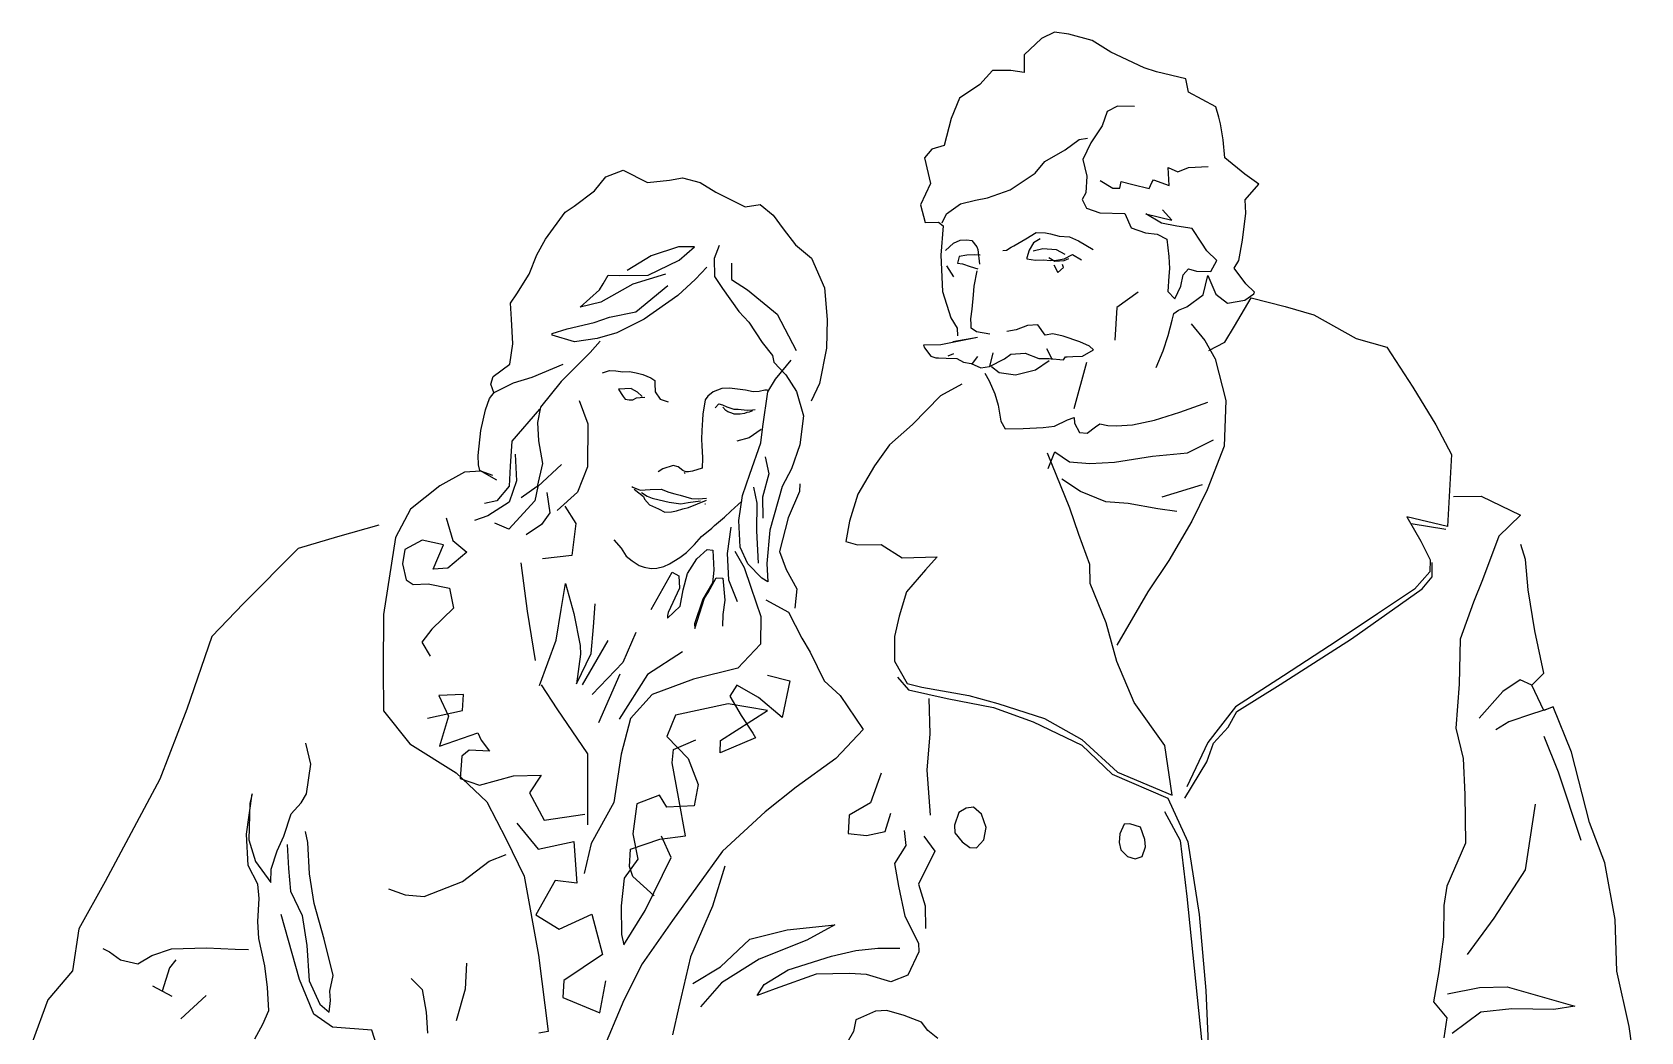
# Model space of a CAD drawing. Extents: x 381.4 to 392, y 157 to 175.7.
# Drawn here: x 381.44 to 391.89, y 169.18 to 175.67 of the extents above; entities that cross this region are included whole.
import ezdxf

# ---------------------------------------------------------------- set-up
doc = ezdxf.new("R2010")
doc.units = 0
doc.header["$LTSCALE"] = 12
doc.header["$MEASUREMENT"] = 0
doc.layers.get('0').update_dxf_attribs({"linetype": 'CONTINUOUS'})

# ---------------------------------------------------------------- blocks, each defined once
blk = doc.blocks.new('PEOPLE3')
for p, q in [((0.1132, 1.7929), (0.1018, 1.7824)), ((0.1216, 1.7971), (0.1132, 1.7929)), ((0.1309, 1.7958), (0.1216, 1.7971)), ((0.146, 1.7916), (0.1309, 1.7958)), ((0.1582, 1.784), (0.146, 1.7916)), ((0.1018, 1.7824), (0.1019, 1.7708)), ((0.1798, 1.774), (0.1582, 1.784)), ((0.0813, 1.7722), (0.0731, 1.7631)), ((0.0932, 1.7721), (0.0813, 1.7722)), ((0.1019, 1.7708), (0.0932, 1.7721)), ((0.1878, 1.7714), (0.1798, 1.774)), ((0.2068, 1.7667), (0.1878, 1.7714)), ((0.2085, 1.7581), (0.2068, 1.7667)), ((0.0731, 1.7631), (0.0599, 1.7543)), ((0.2263, 1.7486), (0.2085, 1.7581)), ((0.0599, 1.7543), (0.0544, 1.7411)), ((0.1557, 1.7455), (0.1525, 1.7362)), ((0.1624, 1.7491), (0.1557, 1.7455)), ((0.1736, 1.7489), (0.1624, 1.7491)), ((0.2284, 1.7418), (0.2263, 1.7486)), ((0.0544, 1.7411), (0.0498, 1.7236)), ((0.1525, 1.7362), (0.1451, 1.7252)), ((0.2294, 1.7376), (0.2284, 1.7418)), ((0.2311, 1.7271), (0.2294, 1.7376)), ((0.1285, 1.7206), (0.1375, 1.7273)), ((0.1375, 1.7273), (0.143, 1.7283)), ((0.1451, 1.7252), (0.14, 1.7145)), ((0.2322, 1.7154), (0.2311, 1.7271)), ((0.0418, 1.7212), (0.0371, 1.7155)), ((0.0371, 1.7155), (0.0411, 1.6989)), ((0.0498, 1.7236), (0.0418, 1.7212)), ((0.1152, 1.7132), (0.1285, 1.7206)), ((0.14, 1.7145), (0.1425, 1.7035)), ((0.2452, 1.7049), (0.2322, 1.7154)), ((-0.1698, 1.7031), (-0.1586, 1.7074)), ((-0.1586, 1.7074), (-0.1429, 1.6995)), ((0.0927, 1.6948), (0.1089, 1.7055)), ((0.1089, 1.7055), (0.1152, 1.7132)), ((0.1425, 1.7035), (0.1418, 1.6928)), ((0.196, 1.6975), (0.1954, 1.7092)), ((0.1954, 1.7092), (0.2017, 1.7065)), ((0.2017, 1.7065), (0.2085, 1.7093)), ((0.2085, 1.7093), (0.2214, 1.7099)), ((0.2542, 1.6985), (0.2452, 1.7049)), ((-0.1904, 1.6842), (-0.1773, 1.694)), ((-0.1773, 1.694), (-0.1698, 1.7031)), ((-0.1429, 1.6995), (-0.1286, 1.7009)), ((-0.1286, 1.7009), (-0.12, 1.7026)), ((-0.12, 1.7026), (-0.1087, 1.6994)), ((-0.1087, 1.6994), (-0.0985, 1.6931)), ((-0.0985, 1.6931), (-0.0794, 1.6836)), ((0.0411, 1.6989), (0.0344, 1.6849)), ((0.0781, 1.6896), (0.0927, 1.6948)), ((0.1418, 1.6928), (0.1395, 1.6885)), ((0.1513, 1.7007), (0.1595, 1.6957)), ((0.1595, 1.6957), (0.1639, 1.6959)), ((0.1639, 1.6959), (0.1649, 1.7002)), ((0.1649, 1.7002), (0.1724, 1.6981)), ((0.1724, 1.6981), (0.183, 1.6956)), ((0.183, 1.6956), (0.1848, 1.6994)), ((0.1848, 1.6994), (0.1859, 1.7012)), ((0.1859, 1.7012), (0.196, 1.6975)), ((0.2455, 1.6882), (0.2542, 1.6985)), ((-0.1964, 1.6802), (-0.1904, 1.6842)), ((-0.0794, 1.6836), (-0.0696, 1.6853)), ((-0.0696, 1.6853), (-0.0613, 1.6783)), ((0.0344, 1.6849), (0.0375, 1.6734)), ((0.0513, 1.6791), (0.0604, 1.6857)), ((0.0604, 1.6857), (0.0702, 1.688)), ((0.0702, 1.688), (0.0781, 1.6896)), ((0.1395, 1.6885), (0.1423, 1.6829)), ((0.1423, 1.6829), (0.1511, 1.6797)), ((0.2459, 1.6795), (0.2455, 1.6882)), ((-0.2091, 1.6627), (-0.1964, 1.6802)), ((-0.0613, 1.6783), (-0.0547, 1.6693)), ((0.0375, 1.6734), (0.0461, 1.6738)), ((0.0461, 1.6738), (0.0493, 1.6713)), ((0.0486, 1.6733), (0.0513, 1.6791)), ((0.1511, 1.6797), (0.1672, 1.6793)), ((0.1672, 1.6793), (0.1714, 1.6701)), ((0.191, 1.673), (0.1808, 1.6792)), ((0.1808, 1.6792), (0.1978, 1.6751)), ((0.2011, 1.6711), (0.191, 1.673)), ((0.1978, 1.6751), (0.1918, 1.6817)), ((0.2436, 1.6621), (0.2459, 1.6795)), ((-0.2148, 1.6525), (-0.2091, 1.6627)), ((-0.0547, 1.6693), (-0.0467, 1.6591)), ((0.0493, 1.6713), (0.0478, 1.6522)), ((0.056, 1.66), (0.0603, 1.662)), ((0.0603, 1.662), (0.0646, 1.6622)), ((0.0646, 1.6622), (0.0678, 1.6618)), ((0.0678, 1.6618), (0.071, 1.6576)), ((0.0952, 1.6583), (0.1029, 1.6629)), ((0.1029, 1.6629), (0.1096, 1.667)), ((0.1123, 1.6629), (0.108, 1.6602)), ((0.1096, 1.667), (0.1158, 1.6667)), ((0.1158, 1.6667), (0.1189, 1.6662)), ((0.1189, 1.6662), (0.1246, 1.6647)), ((0.1246, 1.6647), (0.1313, 1.6643)), ((0.1313, 1.6643), (0.1371, 1.6616)), ((0.1371, 1.6616), (0.1466, 1.6559)), ((0.1714, 1.6701), (0.1807, 1.6668)), ((0.1807, 1.6668), (0.1882, 1.666)), ((0.1882, 1.666), (0.1946, 1.6626)), ((0.1946, 1.6626), (0.1959, 1.6515)), ((0.211, 1.6696), (0.2011, 1.6711)), ((0.2172, 1.66), (0.211, 1.6696)), ((0.2413, 1.6489), (0.2436, 1.6621)), ((-0.2198, 1.6399), (-0.2148, 1.6525)), ((-0.1404, 1.6518), (-0.1561, 1.6424)), ((-0.1227, 1.6577), (-0.1404, 1.6518)), ((-0.1123, 1.6577), (-0.1227, 1.6577)), ((-0.1223, 1.6491), (-0.1123, 1.6577)), ((-0.0962, 1.6585), (-0.0995, 1.6502)), ((-0.0467, 1.6591), (-0.0364, 1.6504)), ((0.0478, 1.6522), (0.0489, 1.6287)), ((0.0508, 1.6553), (0.056, 1.66)), ((0.0596, 1.6515), (0.0586, 1.6471)), ((0.0646, 1.6523), (0.0596, 1.6515)), ((0.0695, 1.6526), (0.0646, 1.6523)), ((0.0732, 1.6522), (0.0695, 1.6526)), ((0.071, 1.6576), (0.0718, 1.6559)), ((0.0718, 1.6559), (0.0728, 1.6465)), ((0.0879, 1.6554), (0.0904, 1.6556)), ((0.0904, 1.6556), (0.0933, 1.6575)), ((0.0933, 1.6575), (0.0952, 1.6583)), ((0.1052, 1.6556), (0.1036, 1.6506)), ((0.108, 1.6602), (0.1052, 1.6556)), ((0.1077, 1.6552), (0.1139, 1.6567)), ((0.1139, 1.6567), (0.1226, 1.6559)), ((0.1226, 1.6559), (0.1282, 1.653)), ((0.1278, 1.65), (0.1332, 1.6528)), ((0.1332, 1.6528), (0.139, 1.6493)), ((0.1959, 1.6515), (0.1963, 1.6436)), ((0.2204, 1.6552), (0.2172, 1.66)), ((0.2269, 1.6488), (0.2204, 1.6552)), ((-0.1423, 1.6394), (-0.1223, 1.6491)), ((-0.1042, 1.6445), (-0.1117, 1.6367)), ((-0.0995, 1.6502), (-0.0994, 1.6385)), ((-0.0882, 1.6471), (-0.0882, 1.6366)), ((-0.0364, 1.6504), (-0.0279, 1.631)), ((0.0513, 1.6454), (0.0559, 1.6382)), ((0.0586, 1.6471), (0.0617, 1.6467)), ((0.0617, 1.6467), (0.0667, 1.645)), ((0.0667, 1.645), (0.0717, 1.6435)), ((0.0693, 1.6322), (0.0713, 1.6422)), ((0.1036, 1.6506), (0.1036, 1.65)), ((0.1036, 1.65), (0.1093, 1.6491)), ((0.1093, 1.6491), (0.1142, 1.6493)), ((0.1142, 1.6493), (0.1192, 1.6489)), ((0.1179, 1.6508), (0.1217, 1.6485)), ((0.1192, 1.6489), (0.1229, 1.6491)), ((0.1211, 1.646), (0.1238, 1.6411)), ((0.1217, 1.6485), (0.1279, 1.6488)), ((0.1229, 1.6491), (0.1278, 1.65)), ((0.1238, 1.6411), (0.1274, 1.6443)), ((0.1274, 1.6443), (0.1268, 1.6463)), ((0.1279, 1.6488), (0.1308, 1.6502)), ((0.1963, 1.6436), (0.1958, 1.6386)), ((0.2051, 1.6396), (0.2086, 1.6435)), ((0.2086, 1.6435), (0.2137, 1.642)), ((0.2137, 1.642), (0.2231, 1.6417)), ((0.2231, 1.6417), (0.2269, 1.6488)), ((0.2383, 1.6438), (0.2413, 1.6489)), ((0.2458, 1.6337), (0.2383, 1.6438)), ((-0.2278, 1.6271), (-0.2198, 1.6399)), ((-0.174, 1.6298), (-0.1717, 1.6336)), ((-0.1524, 1.6334), (-0.1731, 1.6217)), ((-0.1717, 1.6336), (-0.1683, 1.6393)), ((-0.1683, 1.6393), (-0.1609, 1.6391)), ((-0.1609, 1.6391), (-0.1423, 1.6394)), ((-0.1312, 1.6399), (-0.1524, 1.6334)), ((-0.1503, 1.6154), (-0.1296, 1.6326)), ((-0.1117, 1.6367), (-0.1231, 1.6262)), ((-0.0994, 1.6385), (-0.0941, 1.6307)), ((-0.0941, 1.6307), (-0.0834, 1.6158)), ((-0.0882, 1.6366), (-0.0779, 1.6297)), ((-0.0279, 1.631), (-0.0262, 1.6106)), ((0.0689, 1.6265), (0.0693, 1.6322)), ((0.1958, 1.6386), (0.1951, 1.6287)), ((0.1997, 1.6239), (0.2037, 1.6321)), ((0.2037, 1.6321), (0.2051, 1.6396)), ((0.2182, 1.6266), (0.2212, 1.6392)), ((0.2212, 1.6392), (0.2263, 1.627)), ((0.2515, 1.6283), (0.2458, 1.6337)), ((-0.2318, 1.6212), (-0.2278, 1.6271)), ((-0.2312, 1.6108), (-0.2318, 1.6212)), ((-0.1865, 1.6186), (-0.174, 1.6298)), ((-0.1731, 1.6217), (-0.1865, 1.6186)), ((-0.1231, 1.6262), (-0.1451, 1.6108)), ((-0.0779, 1.6297), (-0.0586, 1.6139)), ((0.0489, 1.6287), (0.0542, 1.6116)), ((0.0681, 1.6173), (0.0689, 1.6265)), ((0.176, 1.6282), (0.1621, 1.6183)), ((0.1951, 1.6287), (0.1997, 1.6239)), ((0.2074, 1.6187), (0.2182, 1.6266)), ((0.2263, 1.627), (0.234, 1.6212)), ((0.234, 1.6212), (0.2451, 1.623)), ((0.2385, 1.6061), (0.2492, 1.6245)), ((0.2451, 1.623), (0.251, 1.6271)), ((0.2492, 1.6245), (0.2713, 1.6189)), ((0.251, 1.6271), (0.2515, 1.6283)), ((-0.2304, 1.5948), (-0.2312, 1.6108)), ((-0.1774, 1.6086), (-0.1676, 1.6121)), ((-0.1676, 1.6121), (-0.1503, 1.6154)), ((-0.1451, 1.6108), (-0.1627, 1.6019)), ((-0.0834, 1.6158), (-0.0769, 1.6087)), ((-0.0586, 1.6139), (-0.0462, 1.5905)), ((-0.0262, 1.6106), (-0.0265, 1.592)), ((0.0542, 1.6116), (0.0583, 1.6049)), ((0.0672, 1.611), (0.0681, 1.6173)), ((0.0674, 1.6073), (0.0672, 1.611)), ((0.1621, 1.6183), (0.1607, 1.5972)), ((0.1953, 1.6002), (0.1979, 1.6102)), ((0.1979, 1.6102), (0.199, 1.6145)), ((0.199, 1.6145), (0.202, 1.6166)), ((0.202, 1.6166), (0.2074, 1.6187)), ((0.2713, 1.6189), (0.2901, 1.6136)), ((0.2901, 1.6136), (0.3174, 1.5982)), ((-0.2048, 1.6015), (-0.195, 1.6045)), ((-0.2047, 1.6003), (-0.2048, 1.6015)), ((-0.1903, 1.5961), (-0.2047, 1.6003)), ((-0.195, 1.6045), (-0.1774, 1.6086)), ((-0.1627, 1.6019), (-0.1756, 1.5981)), ((-0.0769, 1.6087), (-0.0683, 1.5955)), ((0.0715, 1.5989), (0.0477, 1.594)), ((0.0715, 1.5989), (0.0555, 1.5961)), ((0.0583, 1.6049), (0.0585, 1.6)), ((0.0675, 1.6049), (0.0674, 1.6073)), ((0.0708, 1.6026), (0.0675, 1.6049)), ((0.0795, 1.6011), (0.0708, 1.6026)), ((0.0967, 1.6039), (0.0906, 1.6028)), ((0.104, 1.6067), (0.0967, 1.6039)), ((0.1107, 1.6071), (0.104, 1.6067)), ((0.1155, 1.6004), (0.1107, 1.6071)), ((0.1204, 1.6013), (0.1155, 1.6004)), ((0.1272, 1.5997), (0.1204, 1.6013)), ((0.138, 1.596), (0.1272, 1.5997)), ((0.1921, 1.5901), (0.1953, 1.6002)), ((0.2104, 1.6077), (0.2191, 1.597)), ((0.2321, 1.5959), (0.2385, 1.6061)), ((-0.2322, 1.5816), (-0.2304, 1.5948)), ((-0.1801, 1.5892), (-0.199, 1.5703)), ((-0.1756, 1.5981), (-0.1903, 1.5961)), ((-0.1736, 1.5964), (-0.1801, 1.5892)), ((-0.0683, 1.5955), (-0.0616, 1.5872)), ((-0.0265, 1.592), (-0.031, 1.5689)), ((0.0477, 1.594), (0.0365, 1.5939)), ((0.0365, 1.5939), (0.0372, 1.5922)), ((0.0372, 1.5922), (0.0412, 1.5867)), ((0.0814, 1.5888), (0.0794, 1.58)), ((0.0931, 1.5881), (0.1024, 1.5886)), ((0.1024, 1.5886), (0.1113, 1.5853)), ((0.1164, 1.5918), (0.12, 1.5845)), ((0.1443, 1.5932), (0.138, 1.596)), ((0.1397, 1.5868), (0.1469, 1.5908)), ((0.1469, 1.5908), (0.1443, 1.5932)), ((0.1876, 1.5793), (0.1921, 1.5901)), ((0.2191, 1.597), (0.2259, 1.5849)), ((0.2219, 1.5904), (0.2321, 1.5959)), ((0.3174, 1.5982), (0.3375, 1.5925)), ((0.3375, 1.5925), (0.3544, 1.5667)), ((-0.243, 1.5736), (-0.2322, 1.5816)), ((-0.2177, 1.5731), (-0.1976, 1.5816)), ((-0.0616, 1.5872), (-0.0607, 1.5828)), ((-0.0607, 1.5828), (-0.0529, 1.5745)), ((-0.0596, 1.5717), (-0.0496, 1.5841)), ((0.0412, 1.5867), (0.0444, 1.5857)), ((0.0444, 1.5857), (0.0462, 1.5857)), ((0.0462, 1.5857), (0.0511, 1.5855)), ((0.0511, 1.5855), (0.058, 1.5851)), ((0.0559, 1.5882), (0.0523, 1.5868)), ((0.058, 1.5851), (0.0624, 1.5829)), ((0.0624, 1.5829), (0.0674, 1.5819)), ((0.0674, 1.5819), (0.0737, 1.5792)), ((0.0716, 1.5865), (0.0681, 1.5819)), ((0.0737, 1.5792), (0.0794, 1.58)), ((0.0794, 1.58), (0.089, 1.5849)), ((0.0806, 1.5801), (0.0857, 1.5761)), ((0.089, 1.5849), (0.0931, 1.5881)), ((0.1092, 1.5778), (0.1181, 1.5839)), ((0.1113, 1.5853), (0.118, 1.5851)), ((0.118, 1.5851), (0.1274, 1.5844)), ((0.1274, 1.5844), (0.1286, 1.5862)), ((0.1286, 1.5862), (0.1298, 1.5863)), ((0.1298, 1.5863), (0.1335, 1.5864)), ((0.1335, 1.5864), (0.1397, 1.5868)), ((0.1424, 1.5826), (0.134, 1.5525)), ((0.2259, 1.5849), (0.2328, 1.558)), ((-0.2447, 1.5686), (-0.243, 1.5736)), ((-0.2424, 1.5625), (-0.2447, 1.5686)), ((-0.2425, 1.5632), (-0.2299, 1.5693)), ((-0.2299, 1.5693), (-0.2177, 1.5731)), ((-0.199, 1.5703), (-0.2123, 1.5536)), ((-0.172, 1.576), (-0.1676, 1.5774)), ((-0.1676, 1.5774), (-0.1634, 1.5771)), ((-0.1634, 1.5771), (-0.1589, 1.5766)), ((-0.1589, 1.5766), (-0.1545, 1.5768)), ((-0.1545, 1.5768), (-0.1502, 1.5758)), ((-0.1502, 1.5758), (-0.1458, 1.5748)), ((-0.1458, 1.5748), (-0.1407, 1.5726)), ((-0.1407, 1.5726), (-0.1381, 1.5709)), ((-0.1381, 1.5709), (-0.138, 1.569)), ((-0.138, 1.569), (-0.1378, 1.5635)), ((-0.0647, 1.5635), (-0.0596, 1.5717)), ((-0.0529, 1.5745), (-0.0461, 1.5637)), ((-0.031, 1.5689), (-0.0366, 1.5575)), ((0.0614, 1.5686), (0.0474, 1.561)), ((0.0764, 1.5756), (0.0791, 1.5708)), ((0.0791, 1.5708), (0.0827, 1.5623)), ((0.0857, 1.5761), (0.0962, 1.5747)), ((0.0962, 1.5747), (0.1092, 1.5778)), ((-0.2481, 1.5518), (-0.2454, 1.5593)), ((-0.2454, 1.5593), (-0.2425, 1.5632)), ((-0.1872, 1.5579), (-0.1815, 1.5428)), ((-0.1534, 1.5658), (-0.1616, 1.5653)), ((-0.1616, 1.5653), (-0.1616, 1.5653)), ((-0.1616, 1.5653), (-0.16, 1.5624)), ((-0.16, 1.5624), (-0.1587, 1.5605)), ((-0.1587, 1.5605), (-0.1573, 1.5588)), ((-0.1573, 1.5588), (-0.1548, 1.5583)), ((-0.1548, 1.5583), (-0.1524, 1.5584)), ((-0.1534, 1.5658), (-0.1496, 1.5635)), ((-0.1524, 1.5584), (-0.1499, 1.5597)), ((-0.1499, 1.5597), (-0.1475, 1.5599)), ((-0.1496, 1.5635), (-0.1463, 1.5606)), ((-0.1475, 1.5599), (-0.1445, 1.56)), ((-0.1378, 1.5635), (-0.1345, 1.5587)), ((-0.1345, 1.5587), (-0.1295, 1.5571)), ((-0.1053, 1.5583), (-0.1068, 1.549)), ((-0.1037, 1.5608), (-0.1053, 1.5583)), ((-0.1001, 1.5635), (-0.1037, 1.5608)), ((-0.0945, 1.5657), (-0.1001, 1.5635)), ((-0.0896, 1.566), (-0.0945, 1.5657)), ((-0.0791, 1.5646), (-0.0896, 1.566)), ((-0.0741, 1.5636), (-0.0791, 1.5646)), ((-0.0704, 1.5638), (-0.0741, 1.5636)), ((-0.0667, 1.5647), (-0.0704, 1.5638)), ((-0.068, 1.5411), (-0.0647, 1.5635)), ((-0.0648, 1.5647), (-0.0667, 1.5647)), ((-0.0461, 1.5637), (-0.0416, 1.5479)), ((0.0474, 1.561), (0.0293, 1.5423)), ((0.0827, 1.5623), (0.0849, 1.555)), ((0.2328, 1.558), (0.2318, 1.5283)), ((0.3544, 1.5667), (0.3693, 1.5421)), ((-0.2511, 1.5385), (-0.2481, 1.5518)), ((-0.2129, 1.5523), (-0.231, 1.5316)), ((-0.2123, 1.5536), (-0.2142, 1.5436)), ((-0.1068, 1.549), (-0.1071, 1.5453)), ((-0.0988, 1.5531), (-0.0965, 1.5557)), ((-0.0965, 1.5557), (-0.0941, 1.5552)), ((-0.0941, 1.5552), (-0.0913, 1.5539)), ((-0.092, 1.5515), (-0.094, 1.5535)), ((-0.0906, 1.5506), (-0.092, 1.5515)), ((-0.0913, 1.5539), (-0.0867, 1.5524)), ((-0.088, 1.5497), (-0.0906, 1.5506)), ((-0.0865, 1.5491), (-0.088, 1.5497)), ((-0.0867, 1.5524), (-0.0839, 1.5524)), ((-0.0826, 1.5491), (-0.0865, 1.5491)), ((-0.0839, 1.5524), (-0.078, 1.5517)), ((-0.0799, 1.5495), (-0.0826, 1.5491)), ((-0.0782, 1.5502), (-0.0799, 1.5495)), ((-0.0768, 1.5504), (-0.0782, 1.5502)), ((-0.078, 1.5517), (-0.0747, 1.5519)), ((-0.0747, 1.5512), (-0.0768, 1.5504)), ((-0.0747, 1.5519), (-0.0728, 1.552)), ((-0.0416, 1.5479), (-0.0439, 1.5292)), ((0.0849, 1.555), (0.0866, 1.5445)), ((0.1299, 1.5454), (0.1343, 1.5469)), ((0.1343, 1.5469), (0.1345, 1.5432)), ((0.1864, 1.5452), (0.2029, 1.5503)), ((0.2029, 1.5503), (0.2212, 1.5569)), ((-0.2528, 1.5223), (-0.2511, 1.5385)), ((-0.2142, 1.5436), (-0.2136, 1.5318)), ((-0.1815, 1.5428), (-0.1818, 1.5148)), ((-0.1075, 1.5384), (-0.1077, 1.5329)), ((-0.1071, 1.5453), (-0.1075, 1.5384)), ((-0.0691, 1.5391), (-0.0768, 1.5337)), ((-0.0692, 1.5304), (-0.068, 1.5411)), ((0.0293, 1.5423), (0.0143, 1.5291)), ((0.0866, 1.5445), (0.0894, 1.5396)), ((0.0894, 1.5396), (0.1012, 1.5397)), ((0.1012, 1.5397), (0.1141, 1.5404)), ((0.1141, 1.5404), (0.1215, 1.5413)), ((0.1215, 1.5413), (0.1299, 1.5454)), ((0.1345, 1.5432), (0.1378, 1.5371)), ((0.1378, 1.5371), (0.1427, 1.5368)), ((0.1427, 1.5368), (0.1482, 1.5408)), ((0.1482, 1.5408), (0.1511, 1.5428)), ((0.1511, 1.5428), (0.1561, 1.5418)), ((0.1561, 1.5418), (0.1618, 1.5415)), ((0.1618, 1.5415), (0.1722, 1.5421)), ((0.1722, 1.5421), (0.1864, 1.5452)), ((0.3693, 1.5421), (0.3794, 1.5228)), ((-0.231, 1.5316), (-0.2321, 1.5154)), ((-0.2136, 1.5318), (-0.2111, 1.517)), ((-0.1077, 1.5329), (-0.1075, 1.5284)), ((-0.1075, 1.5284), (-0.1071, 1.521)), ((-0.0768, 1.5337), (-0.0848, 1.5315)), ((-0.0763, 1.5102), (-0.0692, 1.5304)), ((-0.0439, 1.5292), (-0.0493, 1.5135)), ((0.0143, 1.5291), (0.0046, 1.5155)), ((0.208, 1.524), (0.2249, 1.5323)), ((0.2318, 1.5283), (0.2208, 1.4999)), ((-0.2525, 1.5162), (-0.2528, 1.5223)), ((-0.2518, 1.5125), (-0.2525, 1.5162)), ((-0.2321, 1.5154), (-0.2327, 1.5023)), ((-0.2288, 1.523), (-0.2279, 1.5057)), ((-0.2111, 1.517), (-0.2146, 1.502)), ((-0.1987, 1.5164), (-0.2141, 1.502)), ((-0.1261, 1.5158), (-0.1328, 1.5136)), ((-0.1229, 1.5148), (-0.1261, 1.5158)), ((-0.1071, 1.5205), (-0.1073, 1.5139)), ((-0.1071, 1.521), (-0.1071, 1.5205)), ((-0.0663, 1.5213), (-0.064, 1.5103)), ((0.0046, 1.5155), (-0.0063, 1.4971)), ((0.1316, 1.488), (0.1169, 1.5237)), ((0.1174, 1.5138), (0.1218, 1.5246)), ((0.1218, 1.5246), (0.1313, 1.5182)), ((0.1313, 1.5182), (0.1444, 1.5171)), ((0.1444, 1.5171), (0.1605, 1.5179)), ((0.1605, 1.5179), (0.1851, 1.5217)), ((0.1851, 1.5217), (0.208, 1.524)), ((0.3794, 1.5228), (0.3768, 1.4762)), ((-0.2616, 1.5115), (-0.2778, 1.5025)), ((-0.251, 1.512), (-0.2616, 1.5115)), ((-0.2408, 1.5063), (-0.2518, 1.5125)), ((-0.2434, 1.5092), (-0.251, 1.512)), ((-0.2279, 1.5057), (-0.2327, 1.4919)), ((-0.1818, 1.5148), (-0.1884, 1.4984)), ((-0.1328, 1.5136), (-0.1358, 1.5116)), ((-0.1198, 1.5124), (-0.1229, 1.5148)), ((-0.118, 1.5117), (-0.1198, 1.5124)), ((-0.1184, 1.5106), (-0.119, 1.5112)), ((-0.1163, 1.5116), (-0.118, 1.5117)), ((-0.1136, 1.512), (-0.1163, 1.5116)), ((-0.1073, 1.5139), (-0.1136, 1.512)), ((-0.0811, 1.4963), (-0.0763, 1.5102)), ((-0.064, 1.5103), (-0.0681, 1.4952)), ((-0.0493, 1.5135), (-0.0554, 1.5021)), ((0.1385, 1.4988), (0.1264, 1.5068)), ((-0.2778, 1.5025), (-0.2968, 1.4874)), ((-0.2327, 1.5023), (-0.2408, 1.4927)), ((-0.2146, 1.502), (-0.2248, 1.4947)), ((-0.2141, 1.502), (-0.2161, 1.4927)), ((-0.2082, 1.4981), (-0.2063, 1.4851)), ((-0.1884, 1.4984), (-0.2014, 1.4866)), ((-0.153, 1.5022), (-0.1523, 1.5017)), ((-0.1523, 1.5017), (-0.1476, 1.4998)), ((-0.1514, 1.5004), (-0.1455, 1.4956)), ((-0.1476, 1.4998), (-0.141, 1.5002)), ((-0.1467, 1.4982), (-0.1431, 1.4958)), ((-0.1455, 1.4956), (-0.1448, 1.4938)), ((-0.1431, 1.4958), (-0.1399, 1.4946)), ((-0.141, 1.5002), (-0.134, 1.5003)), ((-0.1399, 1.4946), (-0.1353, 1.4935)), ((-0.134, 1.5003), (-0.129, 1.4985)), ((-0.129, 1.4985), (-0.125, 1.4974)), ((-0.125, 1.4974), (-0.1216, 1.4965)), ((-0.1216, 1.4965), (-0.1143, 1.4942)), ((-0.1097, 1.494), (-0.1045, 1.4945)), ((-0.0835, 1.4801), (-0.0811, 1.4963)), ((-0.074, 1.5017), (-0.0717, 1.4913)), ((-0.0681, 1.4952), (-0.068, 1.4816)), ((-0.0554, 1.5021), (-0.0633, 1.4737)), ((-0.0441, 1.4989), (-0.0514, 1.4818)), ((-0.0438, 1.5039), (-0.0441, 1.4989)), ((-0.0063, 1.4971), (-0.0116, 1.4795)), ((0.1549, 1.4922), (0.1385, 1.4988)), ((0.1914, 1.4953), (0.2177, 1.5035)), ((0.2208, 1.4999), (0.2107, 1.4796)), ((0.3808, 1.4956), (0.3988, 1.4958)), ((0.3988, 1.4958), (0.4242, 1.4835)), ((-0.2968, 1.4874), (-0.3065, 1.4689)), ((-0.2408, 1.4927), (-0.2487, 1.4911)), ((-0.2327, 1.4919), (-0.2465, 1.483)), ((-0.2161, 1.4927), (-0.233, 1.4745)), ((-0.2063, 1.4851), (-0.2116, 1.4774)), ((-0.1966, 1.4893), (-0.1893, 1.478)), ((-0.1448, 1.4938), (-0.1415, 1.4903)), ((-0.1415, 1.4903), (-0.1357, 1.4877)), ((-0.1357, 1.4877), (-0.1316, 1.4854)), ((-0.1353, 1.4935), (-0.1287, 1.4919)), ((-0.1316, 1.4854), (-0.1273, 1.4857)), ((-0.1287, 1.4919), (-0.1212, 1.4908)), ((-0.1273, 1.4857), (-0.1239, 1.4862)), ((-0.1239, 1.4862), (-0.1198, 1.4877)), ((-0.1212, 1.4908), (-0.1165, 1.4917)), ((-0.1198, 1.4877), (-0.1161, 1.4884)), ((-0.1165, 1.4917), (-0.1084, 1.4928)), ((-0.1161, 1.4884), (-0.1045, 1.4933)), ((-0.1143, 1.4942), (-0.1097, 1.494)), ((-0.1056, 1.4909), (-0.1051, 1.4909)), ((-0.0928, 1.4821), (-0.0887, 1.4861)), ((-0.0887, 1.4861), (-0.0816, 1.4926)), ((-0.0717, 1.4913), (-0.072, 1.4733)), ((0.1374, 1.471), (0.1316, 1.488)), ((0.1693, 1.4911), (0.1549, 1.4922)), ((0.1886, 1.4877), (0.1693, 1.4911)), ((0.201, 1.4858), (0.1886, 1.4877)), ((-0.3174, 1.477), (-0.3442, 1.4694)), ((-0.2737, 1.4817), (-0.2693, 1.467)), ((-0.2465, 1.483), (-0.2551, 1.4801)), ((-0.233, 1.4745), (-0.2419, 1.4783)), ((-0.2116, 1.4774), (-0.2217, 1.4707)), ((-0.1893, 1.478), (-0.192, 1.4573)), ((-0.1077, 1.4697), (-0.1011, 1.475)), ((-0.1011, 1.475), (-0.0994, 1.4768)), ((-0.0994, 1.4768), (-0.0928, 1.4821)), ((-0.0887, 1.4756), (-0.0911, 1.4587)), ((-0.0826, 1.4628), (-0.0835, 1.4801)), ((-0.0633, 1.4737), (-0.0653, 1.452)), ((-0.0514, 1.4818), (-0.057, 1.4599)), ((-0.0116, 1.4795), (-0.014, 1.4663)), ((0.2107, 1.4796), (0.1959, 1.4541)), ((0.3768, 1.4762), (0.3505, 1.4823)), ((0.3505, 1.4823), (0.3595, 1.4666)), ((0.3532, 1.4781), (0.3757, 1.4743)), ((0.4242, 1.4835), (0.4101, 1.4699)), ((-0.3442, 1.4694), (-0.3698, 1.4619)), ((-0.3065, 1.4689), (-0.3144, 1.4189)), ((-0.2891, 1.4673), (-0.3005, 1.4612)), ((-0.2753, 1.4642), (-0.2891, 1.4673)), ((-0.282, 1.4485), (-0.2753, 1.4642)), ((-0.2693, 1.467), (-0.2602, 1.4595)), ((-0.1646, 1.4674), (-0.16, 1.4621)), ((-0.1176, 1.4593), (-0.1124, 1.4645)), ((-0.1124, 1.4645), (-0.1077, 1.4697)), ((-0.072, 1.4733), (-0.0709, 1.4523)), ((-0.014, 1.4663), (-0.0064, 1.4642)), ((-0.0064, 1.4642), (0.0089, 1.4645)), ((0.0089, 1.4645), (0.0225, 1.4558)), ((0.1446, 1.4515), (0.1374, 1.471)), ((0.3595, 1.4666), (0.3655, 1.4545)), ((0.4101, 1.4699), (0.3996, 1.4414)), ((0.4275, 1.4547), (0.4245, 1.4644)), ((-0.3698, 1.4619), (-0.4052, 1.4262)), ((-0.3005, 1.4612), (-0.3019, 1.4518)), ((-0.2602, 1.4595), (-0.2726, 1.449)), ((-0.2252, 1.4526), (-0.2211, 1.4212)), ((-0.192, 1.4573), (-0.211, 1.4551)), ((-0.16, 1.4621), (-0.1567, 1.4568)), ((-0.1567, 1.4568), (-0.1527, 1.4538)), ((-0.1527, 1.4538), (-0.1482, 1.4509)), ((-0.1286, 1.4518), (-0.1219, 1.4559)), ((-0.1219, 1.4559), (-0.1176, 1.4593)), ((-0.1169, 1.4457), (-0.1107, 1.4552)), ((-0.1107, 1.4552), (-0.1041, 1.4612)), ((-0.1041, 1.4612), (-0.1004, 1.4607)), ((-0.1004, 1.4607), (-0.0997, 1.4478)), ((-0.0911, 1.4587), (-0.0902, 1.4414)), ((-0.0862, 1.4602), (-0.08, 1.4494)), ((-0.0776, 1.4519), (-0.0826, 1.4628)), ((-0.057, 1.4599), (-0.0527, 1.4483)), ((0.0225, 1.4558), (0.0453, 1.4564)), ((0.0453, 1.4564), (0.0377, 1.4479)), ((0.1959, 1.4541), (0.1821, 1.4336)), ((0.3655, 1.4545), (0.3654, 1.4466)), ((0.3668, 1.4435), (0.3669, 1.4528)), ((0.4292, 1.4349), (0.4275, 1.4547)), ((-0.3019, 1.4518), (-0.2995, 1.4414)), ((-0.2726, 1.449), (-0.282, 1.4485)), ((-0.1482, 1.4509), (-0.1451, 1.4498)), ((-0.1451, 1.4498), (-0.1404, 1.4489)), ((-0.1405, 1.4222), (-0.1269, 1.4464)), ((-0.1404, 1.4489), (-0.1367, 1.449)), ((-0.1367, 1.449), (-0.1322, 1.4501)), ((-0.1322, 1.4501), (-0.1286, 1.4518)), ((-0.1269, 1.4464), (-0.1225, 1.4442)), ((-0.1225, 1.4442), (-0.1221, 1.4361)), ((-0.1196, 1.435), (-0.1169, 1.4457)), ((-0.1034, 1.4333), (-0.0982, 1.4429)), ((-0.0997, 1.4478), (-0.1005, 1.4396)), ((-0.0982, 1.4429), (-0.094, 1.4425)), ((-0.094, 1.4425), (-0.0925, 1.4284)), ((-0.08, 1.4494), (-0.0756, 1.4367)), ((-0.0685, 1.4425), (-0.0776, 1.4519)), ((-0.0647, 1.4402), (-0.0685, 1.4425)), ((-0.0653, 1.452), (-0.0647, 1.4402)), ((-0.0527, 1.4483), (-0.0459, 1.4357)), ((0.0377, 1.4479), (0.0254, 1.4336)), ((0.1447, 1.4391), (0.1446, 1.4515)), ((0.3654, 1.4466), (0.3554, 1.4354)), ((0.3603, 1.4357), (0.3668, 1.4435)), ((-0.2995, 1.4414), (-0.2951, 1.4385)), ((-0.2951, 1.4385), (-0.2852, 1.439)), ((-0.2852, 1.439), (-0.2714, 1.436)), ((-0.2714, 1.436), (-0.2688, 1.4232)), ((-0.1989, 1.4223), (-0.196, 1.4392)), ((-0.196, 1.4392), (-0.1906, 1.4197)), ((-0.1221, 1.4361), (-0.1293, 1.4203)), ((-0.1215, 1.4244), (-0.1196, 1.435)), ((-0.1005, 1.4396), (-0.1069, 1.4289)), ((-0.1057, 1.4295), (-0.1034, 1.4333)), ((-0.0902, 1.4414), (-0.0845, 1.4275)), ((-0.0756, 1.4367), (-0.0692, 1.4177)), ((-0.0459, 1.4357), (-0.0472, 1.4232)), ((0.0254, 1.4336), (0.0207, 1.418)), ((0.1552, 1.4136), (0.1447, 1.4391)), ((0.1821, 1.4336), (0.1621, 1.3991)), ((0.3144, 1.4031), (0.3603, 1.4357)), ((0.3554, 1.4354), (0.3314, 1.4194)), ((0.3996, 1.4414), (0.3937, 1.4269)), ((0.4335, 1.4084), (0.4292, 1.4349)), ((-0.4052, 1.4262), (-0.4259, 1.4046)), ((-0.2688, 1.4232), (-0.283, 1.4094)), ((-0.2211, 1.4212), (-0.2158, 1.3892)), ((-0.2021, 1.4023), (-0.1989, 1.4223)), ((-0.1778, 1.411), (-0.1768, 1.4259)), ((-0.1298, 1.4166), (-0.1215, 1.4244)), ((-0.1069, 1.4289), (-0.1123, 1.413)), ((-0.1121, 1.41), (-0.1057, 1.4295)), ((-0.0925, 1.4284), (-0.094, 1.4189)), ((-0.066, 1.4285), (-0.0513, 1.4206)), ((0.3937, 1.4269), (0.385, 1.403)), ((-0.3144, 1.4189), (-0.3146, 1.3837)), ((-0.1906, 1.4197), (-0.1866, 1.3989)), ((-0.1794, 1.3936), (-0.1778, 1.411)), ((-0.1293, 1.4203), (-0.1299, 1.4183)), ((-0.1299, 1.4183), (-0.1298, 1.4166)), ((-0.1123, 1.413), (-0.1121, 1.41)), ((-0.094, 1.4189), (-0.0942, 1.4115)), ((-0.0692, 1.4177), (-0.0695, 1.3998)), ((-0.0513, 1.4206), (-0.0425, 1.4037)), ((0.0207, 1.418), (0.0176, 1.4048)), ((0.1621, 1.3885), (0.1552, 1.4136)), ((0.3314, 1.4194), (0.3051, 1.4019)), ((-0.4259, 1.4046), (-0.442, 1.3575)), ((-0.283, 1.4094), (-0.2895, 1.4011)), ((-0.2895, 1.4011), (-0.284, 1.392)), ((-0.213, 1.3728), (-0.2021, 1.4023)), ((-0.1687, 1.4022), (-0.1853, 1.3734)), ((-0.1504, 1.4074), (-0.1588, 1.3879)), ((-0.0425, 1.4037), (-0.0371, 1.3946)), ((0.0176, 1.4048), (0.0177, 1.3887)), ((0.2681, 1.3735), (0.3144, 1.4031)), ((0.3051, 1.4019), (0.2703, 1.3791)), ((0.385, 1.403), (0.3845, 1.3738)), ((0.4393, 1.381), (0.4335, 1.4084)), ((-0.189, 1.374), (-0.1794, 1.3936)), ((-0.1863, 1.3932), (-0.189, 1.374)), ((-0.1866, 1.3989), (-0.1863, 1.3932)), ((-0.12, 1.3948), (-0.1428, 1.38)), ((-0.0695, 1.3998), (-0.0841, 1.3842)), ((-0.0371, 1.3946), (-0.028, 1.3759)), ((-0.3146, 1.3837), (-0.3144, 1.3565)), ((-0.1588, 1.3879), (-0.1788, 1.3671)), ((-0.1609, 1.3803), (-0.1747, 1.3487)), ((-0.1428, 1.38), (-0.1612, 1.3511)), ((-0.0841, 1.3842), (-0.1129, 1.3771)), ((-0.0648, 1.3795), (-0.0503, 1.376)), ((0.0177, 1.3887), (0.0259, 1.3742)), ((0.1733, 1.3619), (0.1621, 1.3885)), ((0.4316, 1.3731), (0.4393, 1.381)), ((-0.2118, 1.3733), (-0.2018, 1.3578)), ((-0.1129, 1.3771), (-0.1397, 1.3671)), ((-0.0848, 1.373), (-0.0894, 1.3659)), ((-0.0708, 1.3651), (-0.0848, 1.373)), ((-0.0503, 1.376), (-0.0553, 1.3522)), ((-0.028, 1.3759), (-0.0176, 1.3665)), ((0.0195, 1.3783), (0.0268, 1.37)), ((0.0259, 1.3742), (0.0354, 1.3717)), ((0.0268, 1.37), (0.0519, 1.3644)), ((0.0354, 1.3717), (0.0659, 1.3663)), ((0.2703, 1.3791), (0.2391, 1.359)), ((0.24, 1.356), (0.2681, 1.3735)), ((0.3845, 1.3738), (0.3822, 1.3452)), ((0.4127, 1.369), (0.3975, 1.3516)), ((0.424, 1.3765), (0.4127, 1.369)), ((0.4316, 1.3731), (0.424, 1.3765)), ((0.4393, 1.3567), (0.4316, 1.3731)), ((-0.2623, 1.3671), (-0.2783, 1.3663)), ((-0.2783, 1.3663), (-0.2722, 1.353)), ((-0.263, 1.3566), (-0.2623, 1.3671)), ((-0.1397, 1.3671), (-0.1538, 1.3515)), ((-0.0904, 1.3609), (-0.1247, 1.3537)), ((-0.0649, 1.3567), (-0.0904, 1.3609)), ((-0.0894, 1.3659), (-0.082, 1.3534)), ((-0.0553, 1.3522), (-0.0708, 1.3651)), ((-0.0176, 1.3665), (-0.0028, 1.3443)), ((0.04, 1.3645), (0.0406, 1.3415)), ((0.0519, 1.3644), (0.0819, 1.3585)), ((0.0659, 1.3663), (0.0848, 1.3611)), ((0.0819, 1.3585), (0.1076, 1.3493)), ((0.0848, 1.3611), (0.115, 1.3515)), ((0.1933, 1.3339), (0.1733, 1.3619)), ((0.2391, 1.359), (0.2212, 1.3358)), ((0.4454, 1.359), (0.4393, 1.3567)), ((0.4573, 1.3297), (0.4454, 1.359)), ((-0.442, 1.3575), (-0.4596, 1.312)), ((-0.3144, 1.3565), (-0.2973, 1.3351)), ((-0.2857, 1.3517), (-0.263, 1.3566)), ((-0.2722, 1.353), (-0.2779, 1.3336)), ((-0.2018, 1.3578), (-0.1818, 1.3285)), ((-0.1538, 1.3515), (-0.16, 1.3284)), ((-0.1247, 1.3537), (-0.1302, 1.3398)), ((-0.0954, 1.3371), (-0.0649, 1.3567)), ((-0.082, 1.3534), (-0.0745, 1.3419)), ((0.1076, 1.3493), (0.1394, 1.3341)), ((0.115, 1.3515), (0.1392, 1.3378)), ((0.2343, 1.3458), (0.24, 1.356)), ((0.4167, 1.3494), (0.4083, 1.344)), ((0.432, 1.3546), (0.4167, 1.3494)), ((0.4423, 1.3578), (0.432, 1.3546)), ((-0.2779, 1.3336), (-0.2531, 1.3422)), ((-0.2531, 1.3422), (-0.2509, 1.3374)), ((-0.1302, 1.3398), (-0.1165, 1.3256)), ((-0.126, 1.3313), (-0.1115, 1.3376)), ((-0.0726, 1.339), (-0.0957, 1.3292)), ((-0.0745, 1.3419), (-0.0726, 1.339)), ((-0.0028, 1.3443), (-0.0205, 1.3255)), ((0.0406, 1.3415), (0.0386, 1.3179)), ((0.1392, 1.3378), (0.1625, 1.3167)), ((0.2249, 1.3354), (0.2343, 1.3458)), ((0.3822, 1.3452), (0.3869, 1.3256)), ((0.4394, 1.3401), (0.4487, 1.3169)), ((-0.3615, 1.3219), (-0.3647, 1.3354)), ((-0.2973, 1.3351), (-0.2671, 1.3161)), ((-0.2587, 1.3308), (-0.2634, 1.3269)), ((-0.2455, 1.3302), (-0.2587, 1.3308)), ((-0.2509, 1.3374), (-0.2455, 1.3302)), ((-0.1818, 1.3285), (-0.1819, 1.2825)), ((-0.16, 1.3284), (-0.1646, 1.297)), ((-0.1268, 1.3226), (-0.126, 1.3313)), ((-0.0957, 1.3292), (-0.0954, 1.3371)), ((0.1394, 1.3341), (0.1589, 1.3153)), ((0.198, 1.3017), (0.1933, 1.3339)), ((0.2212, 1.3358), (0.2076, 1.3072)), ((0.2206, 1.3234), (0.2249, 1.3354)), ((0.469, 1.2839), (0.4573, 1.3297)), ((-0.3643, 1.3025), (-0.3615, 1.3219)), ((-0.2634, 1.3269), (-0.2645, 1.3125)), ((-0.1227, 1.3004), (-0.1268, 1.3226)), ((-0.1165, 1.3256), (-0.11, 1.3086)), ((-0.0205, 1.3255), (-0.0462, 1.3069)), ((0.0386, 1.3179), (0.0408, 1.2888)), ((0.1625, 1.3167), (0.198, 1.3017)), ((0.2062, 1.2997), (0.2206, 1.3234)), ((0.3869, 1.3256), (0.3881, 1.3021)), ((0.4487, 1.3169), (0.4634, 1.2725)), ((-0.4596, 1.312), (-0.4951, 1.2456)), ((-0.2671, 1.3161), (-0.2471, 1.2973)), ((-0.2645, 1.3125), (-0.2519, 1.3082)), ((-0.2519, 1.3082), (-0.2299, 1.3142)), ((-0.2299, 1.3142), (-0.212, 1.3146)), ((-0.212, 1.3146), (-0.2194, 1.3031)), ((-0.11, 1.3086), (-0.1125, 1.2947)), ((-0.0462, 1.3069), (-0.0665, 1.2908)), ((0.009, 1.3159), (0.002, 1.2968)), ((0.1589, 1.3153), (0.1951, 1.2998)), ((-0.4033, 1.2763), (-0.3996, 1.3026)), ((-0.4011, 1.2964), (-0.4018, 1.2726)), ((-0.3996, 1.3026), (-0.4011, 1.2964)), ((-0.3742, 1.2896), (-0.3677, 1.2968)), ((-0.3677, 1.2968), (-0.3643, 1.3025)), ((-0.2471, 1.2973), (-0.2347, 1.2731)), ((-0.2194, 1.3031), (-0.2099, 1.2855)), ((-0.1646, 1.297), (-0.1794, 1.2703)), ((-0.1497, 1.296), (-0.1524, 1.2766)), ((-0.1351, 1.3017), (-0.1497, 1.296)), ((-0.1303, 1.2938), (-0.1351, 1.3017)), ((-0.1182, 1.2753), (-0.1227, 1.3004)), ((0.002, 1.2968), (-0.0119, 1.2886)), ((0.1951, 1.2998), (0.2082, 1.2713)), ((0.3881, 1.3021), (0.3885, 1.2705)), ((0.4337, 1.2958), (0.4272, 1.2533)), ((-0.379, 1.275), (-0.3742, 1.2896)), ((-0.2099, 1.2855), (-0.1835, 1.2893)), ((-0.1125, 1.2947), (-0.1303, 1.2938)), ((-0.0665, 1.2908), (-0.0942, 1.2654)), ((-0.0119, 1.2886), (-0.0125, 1.2769)), ((0.0116, 1.2781), (0.0153, 1.29)), ((0.0593, 1.2905), (0.0565, 1.2822)), ((0.0641, 1.2932), (0.0593, 1.2905)), ((0.069, 1.294), (0.0641, 1.2932)), ((0.0742, 1.2893), (0.069, 1.294)), ((0.0771, 1.2807), (0.0742, 1.2893)), ((0.193, 1.291), (0.2032, 1.2723)), ((-0.4022, 1.256), (-0.4033, 1.2763)), ((-0.3834, 1.2656), (-0.379, 1.275)), ((-0.3634, 1.2709), (-0.365, 1.2782)), ((-0.2278, 1.2834), (-0.2139, 1.2667)), ((-0.1524, 1.2766), (-0.1491, 1.2601)), ((-0.1349, 1.2732), (-0.1182, 1.2753)), ((-0.1274, 1.2612), (-0.1338, 1.275)), ((-0.0125, 1.2769), (-0.0006, 1.2756)), ((-0.0006, 1.2756), (0.0116, 1.2781)), ((0.024, 1.2788), (0.025, 1.2689)), ((0.0366, 1.275), (0.0438, 1.2654)), ((0.0565, 1.2822), (0.0568, 1.2772)), ((0.0568, 1.2772), (0.0615, 1.2713)), ((0.0756, 1.2727), (0.0771, 1.2807)), ((0.164, 1.2765), (0.1636, 1.271)), ((0.1667, 1.2828), (0.164, 1.2765)), ((0.1704, 1.283), (0.1667, 1.2828)), ((0.1774, 1.2809), (0.1704, 1.283)), ((0.1803, 1.273), (0.1774, 1.2809)), ((0.479, 1.2577), (0.469, 1.2839)), ((-0.4018, 1.2726), (-0.3974, 1.2587)), ((-0.3873, 1.2536), (-0.3834, 1.2656)), ((-0.3769, 1.2696), (-0.3761, 1.2541)), ((-0.3623, 1.2506), (-0.3634, 1.2709)), ((-0.2347, 1.2731), (-0.2229, 1.249)), ((-0.2139, 1.2667), (-0.1906, 1.2716)), ((-0.1906, 1.2716), (-0.1887, 1.2445)), ((-0.1794, 1.2703), (-0.184, 1.2509)), ((-0.1546, 1.2554), (-0.1539, 1.2666)), ((-0.1539, 1.2666), (-0.1349, 1.2732)), ((-0.0942, 1.2654), (-0.1266, 1.2204)), ((0.025, 1.2689), (0.0176, 1.2574)), ((0.0438, 1.2654), (0.0332, 1.2439)), ((0.0615, 1.2713), (0.0666, 1.2678)), ((0.0666, 1.2678), (0.0709, 1.2675)), ((0.0709, 1.2675), (0.0756, 1.2727)), ((0.1636, 1.271), (0.1646, 1.2661)), ((0.1646, 1.2661), (0.169, 1.2619)), ((0.1784, 1.2618), (0.1806, 1.2681)), ((0.1806, 1.2681), (0.1803, 1.273)), ((0.2032, 1.2723), (0.2075, 1.236)), ((0.2082, 1.2713), (0.2155, 1.2241)), ((0.3885, 1.2705), (0.3763, 1.2426)), ((-0.396, 1.2439), (-0.4022, 1.256)), ((-0.3974, 1.2587), (-0.3874, 1.2449)), ((-0.3761, 1.2541), (-0.3747, 1.2393)), ((-0.263, 1.2457), (-0.2457, 1.2589)), ((-0.2457, 1.2589), (-0.2347, 1.2632)), ((-0.1491, 1.2601), (-0.1579, 1.2478)), ((-0.1523, 1.2488), (-0.1546, 1.2554)), ((-0.1444, 1.2269), (-0.1274, 1.2612)), ((-0.0925, 1.2555), (-0.1005, 1.2297)), ((0.0176, 1.2574), (0.0202, 1.2427)), ((0.169, 1.2619), (0.174, 1.2603)), ((0.174, 1.2603), (0.1784, 1.2618)), ((0.4858, 1.2209), (0.479, 1.2577)), ((-0.4951, 1.2456), (-0.5123, 1.215)), ((-0.395, 1.2346), (-0.396, 1.2439)), ((-0.3874, 1.2449), (-0.3873, 1.2536)), ((-0.3594, 1.2314), (-0.3623, 1.2506)), ((-0.2878, 1.2358), (-0.263, 1.2457)), ((-0.2229, 1.249), (-0.2136, 1.1979)), ((-0.2029, 1.2462), (-0.2154, 1.2239)), ((-0.1887, 1.2445), (-0.2029, 1.2462)), ((-0.1579, 1.2478), (-0.16, 1.2298)), ((-0.1386, 1.2364), (-0.1523, 1.2488)), ((0.0332, 1.2439), (0.0376, 1.2299)), ((0.4272, 1.2533), (0.407, 1.2219)), ((-0.396, 1.2197), (-0.395, 1.2346)), ((-0.3747, 1.2393), (-0.3672, 1.2236)), ((-0.3111, 1.2408), (-0.3003, 1.2369)), ((-0.3003, 1.2369), (-0.2878, 1.2358)), ((0.0202, 1.2427), (0.0243, 1.2231)), ((0.2075, 1.236), (0.2171, 1.1429)), ((0.3763, 1.2426), (0.3744, 1.2301)), ((-0.3688, 1.1821), (-0.3808, 1.2242)), ((-0.3672, 1.2236), (-0.3642, 1.204)), ((-0.3528, 1.2082), (-0.3594, 1.2314)), ((-0.2154, 1.2239), (-0.2001, 1.2147)), ((-0.2001, 1.2147), (-0.179, 1.2245)), ((-0.179, 1.2245), (-0.172, 1.1983)), ((-0.16, 1.2298), (-0.1598, 1.2113)), ((-0.1582, 1.2045), (-0.1444, 1.2269)), ((-0.1005, 1.2297), (-0.115, 1.1967)), ((0.0243, 1.2231), (0.0332, 1.2055)), ((0.0376, 1.2299), (0.0377, 1.2151)), ((0.2155, 1.2241), (0.2199, 1.1748)), ((0.3744, 1.2301), (0.3742, 1.2098)), ((-0.5123, 1.215), (-0.5164, 1.1876)), ((-0.3954, 1.2086), (-0.396, 1.2197)), ((-0.1266, 1.2204), (-0.1464, 1.1921)), ((-0.0764, 1.2081), (-0.052, 1.2143)), ((-0.052, 1.2143), (-0.0212, 1.2176)), ((-0.0212, 1.2176), (-0.0393, 1.2075)), ((0.407, 1.2219), (0.3896, 1.1982)), ((0.4868, 1.1875), (0.4858, 1.2209)), ((-0.4966, 1.2022), (-0.4923, 1.2)), ((-0.4649, 1.1976), (-0.452, 1.202)), ((-0.452, 1.202), (-0.4293, 1.2026)), ((-0.4293, 1.2026), (-0.4106, 1.2016)), ((-0.3915, 1.1909), (-0.3954, 1.2086)), ((-0.3642, 1.204), (-0.3626, 1.1812)), ((-0.3471, 1.1845), (-0.3528, 1.2082)), ((-0.1598, 1.2113), (-0.1582, 1.2045)), ((-0.0954, 1.1903), (-0.0764, 1.2081)), ((-0.0393, 1.2075), (-0.0703, 1.1953)), ((-0.0075, 1.2009), (0.0068, 1.2024)), ((0.0068, 1.2024), (0.021, 1.2024)), ((0.0332, 1.2055), (0.0335, 1.2)), ((0.3742, 1.2098), (0.3711, 1.1873)), ((-0.4923, 1.2), (-0.4851, 1.1948)), ((-0.4851, 1.1948), (-0.4738, 1.1922)), ((-0.4738, 1.1922), (-0.4649, 1.1976)), ((-0.4492, 1.1947), (-0.4534, 1.1895)), ((-0.4106, 1.2016), (-0.402, 1.2015)), ((-0.2603, 1.1926), (-0.2613, 1.1757)), ((-0.2136, 1.1979), (-0.2073, 1.1482)), ((-0.172, 1.1983), (-0.1972, 1.1814)), ((-0.1464, 1.1921), (-0.1581, 1.1686)), ((-0.115, 1.1967), (-0.1225, 1.1642)), ((-0.0703, 1.1953), (-0.0948, 1.1799)), ((-0.0514, 1.1883), (-0.0234, 1.1971)), ((-0.0234, 1.1971), (-0.0075, 1.2009)), ((0.0335, 1.2), (0.0263, 1.1848)), ((-0.5164, 1.1876), (-0.5323, 1.1689)), ((-0.4534, 1.1895), (-0.4581, 1.1744)), ((-0.3896, 1.1767), (-0.3915, 1.1909)), ((-0.3595, 1.1596), (-0.3688, 1.1821)), ((-0.3626, 1.1812), (-0.3556, 1.166)), ((-0.3491, 1.1745), (-0.3471, 1.1845)), ((-0.2963, 1.1826), (-0.2892, 1.1756)), ((-0.1972, 1.1814), (-0.1978, 1.1703)), ((-0.1738, 1.1603), (-0.1699, 1.1811)), ((-0.1134, 1.1795), (-0.0954, 1.1903)), ((-0.067, 1.1788), (-0.0514, 1.1883)), ((-0.0332, 1.1855), (-0.06, 1.176)), ((-0.0116, 1.1859), (-0.0332, 1.1855)), ((-0.0005, 1.1852), (-0.0116, 1.1859)), ((0.0153, 1.1805), (-0.0005, 1.1852)), ((0.0263, 1.1848), (0.0153, 1.1805)), ((0.3711, 1.1873), (0.3677, 1.1674)), ((0.4948, 1.1515), (0.4868, 1.1875)), ((-0.4644, 1.1778), (-0.4517, 1.1711)), ((-0.4295, 1.1716), (-0.446, 1.1565)), ((-0.3892, 1.1693), (-0.3896, 1.1767)), ((-0.3488, 1.1683), (-0.3491, 1.1745)), ((-0.2892, 1.1756), (-0.2865, 1.1608)), ((-0.2613, 1.1757), (-0.2671, 1.1551)), ((-0.0948, 1.1799), (-0.1084, 1.1643)), ((-0.0716, 1.1717), (-0.067, 1.1788)), ((-0.06, 1.176), (-0.0716, 1.1717)), ((0.2199, 1.1748), (0.2238, 1.0838)), ((0.3768, 1.1728), (0.3976, 1.1768)), ((0.3976, 1.1768), (0.4155, 1.1772)), ((0.4155, 1.1772), (0.4595, 1.1646)), ((-0.5323, 1.1689), (-0.5426, 1.1412)), ((-0.3926, 1.153), (-0.3888, 1.1618)), ((-0.3888, 1.1618), (-0.3892, 1.1693)), ((-0.3556, 1.166), (-0.3497, 1.1608)), ((-0.3497, 1.1608), (-0.3488, 1.1683)), ((-0.2865, 1.1608), (-0.2858, 1.1472)), ((-0.1978, 1.1703), (-0.1738, 1.1603)), ((-0.1581, 1.1686), (-0.1731, 1.1331)), ((-0.1225, 1.1642), (-0.1266, 1.1461)), ((0.0052, 1.1614), (-0.0045, 1.1572)), ((0.0126, 1.1618), (0.0052, 1.1614)), ((0.0239, 1.1586), (0.0126, 1.1618)), ((0.3677, 1.1674), (0.3763, 1.1572)), ((0.3984, 1.1608), (0.3799, 1.1469)), ((0.4187, 1.163), (0.3984, 1.1608)), ((0.4459, 1.1626), (0.4187, 1.163)), ((0.4595, 1.1646), (0.4459, 1.1626)), ((-0.3978, 1.1435), (-0.3926, 1.153)), ((-0.3474, 1.151), (-0.3595, 1.1596)), ((-0.3218, 1.1491), (-0.3474, 1.151)), ((-0.0076, 1.1558), (-0.009, 1.1483)), ((-0.0045, 1.1572), (-0.0076, 1.1558)), ((-0.0076, 1.1558), (-0.0076, 1.1558)), ((0.0352, 1.1543), (0.0239, 1.1586)), ((0.0392, 1.1488), (0.0352, 1.1543)), ((0.3763, 1.1572), (0.3745, 1.1442)), ((0.5024, 1.0992), (0.4948, 1.1515)), ((-0.3168, 1.1328), (-0.3218, 1.1491)), ((-0.2073, 1.1482), (-0.2135, 1.1472)), ((-0.009, 1.1483), (-0.0131, 1.1412)), ((0.0457, 1.1437), (0.0392, 1.1488))]:
    blk.add_line(p, q)

msp = doc.modelspace()

# ---------------------------------------------------------------- block references
at = {"xscale": 10, "yscale": 10, "zscale": 10}
msp.add_blockref('PEOPLE3', (386.868, 157.7), dxfattribs=at)

doc.saveas('drawing.dxf')
